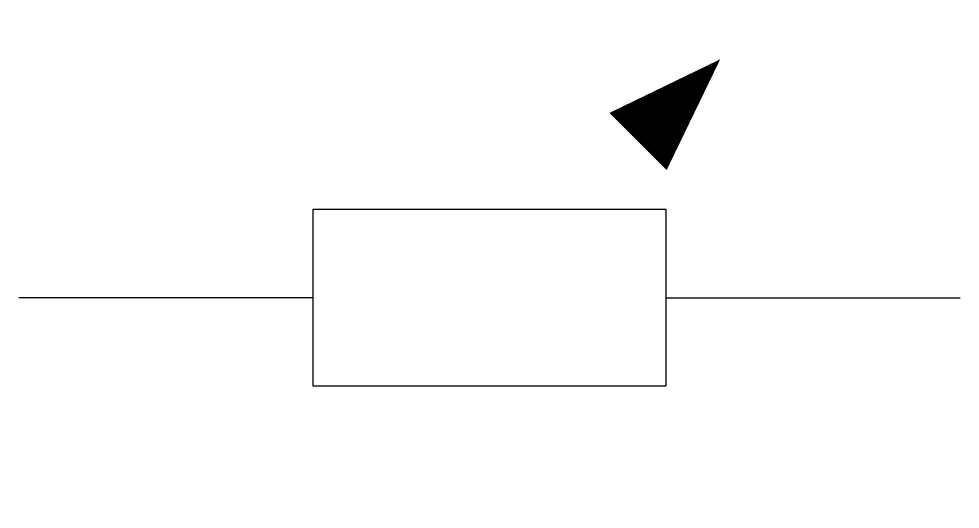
# Model space of a CAD drawing. Header units: millimetres. Extents: x 0 to 17.5, y -3.9 to 5.2.
import ezdxf

# ---------------------------------------------------------------- set-up
doc = ezdxf.new("R2010")
doc.units = ezdxf.units.MM

# ---------------------------------------------------------------- blocks, each defined once
blk = doc.blocks.new('R')
for p, q in [((25, 0), (0, 0)), ((55, 0), (80, 0))]:
    blk.add_line(p, q)
blk.add_lwpolyline([(25, -7.5), (55, -7.5), (55, 7.5), (25, 7.5)], close=True)

msp = doc.modelspace()

# ---------------------------------------------------------------- linework, layer by layer
msp.add_lwpolyline([(11.484, 2.898, 1.5, 0, 0), (13.008, 4.423, 0, 0, 0), (5.412, -3.173, 0, 0, 0)], format="xyseb")

# ---------------------------------------------------------------- block references
at = {"xscale": 0.2182210981891623, "yscale": 0.2182210981891623, "zscale": 0.2182210981891623}
msp.add_blockref('R', (0, 0), dxfattribs=at)

doc.saveas('drawing.dxf')
